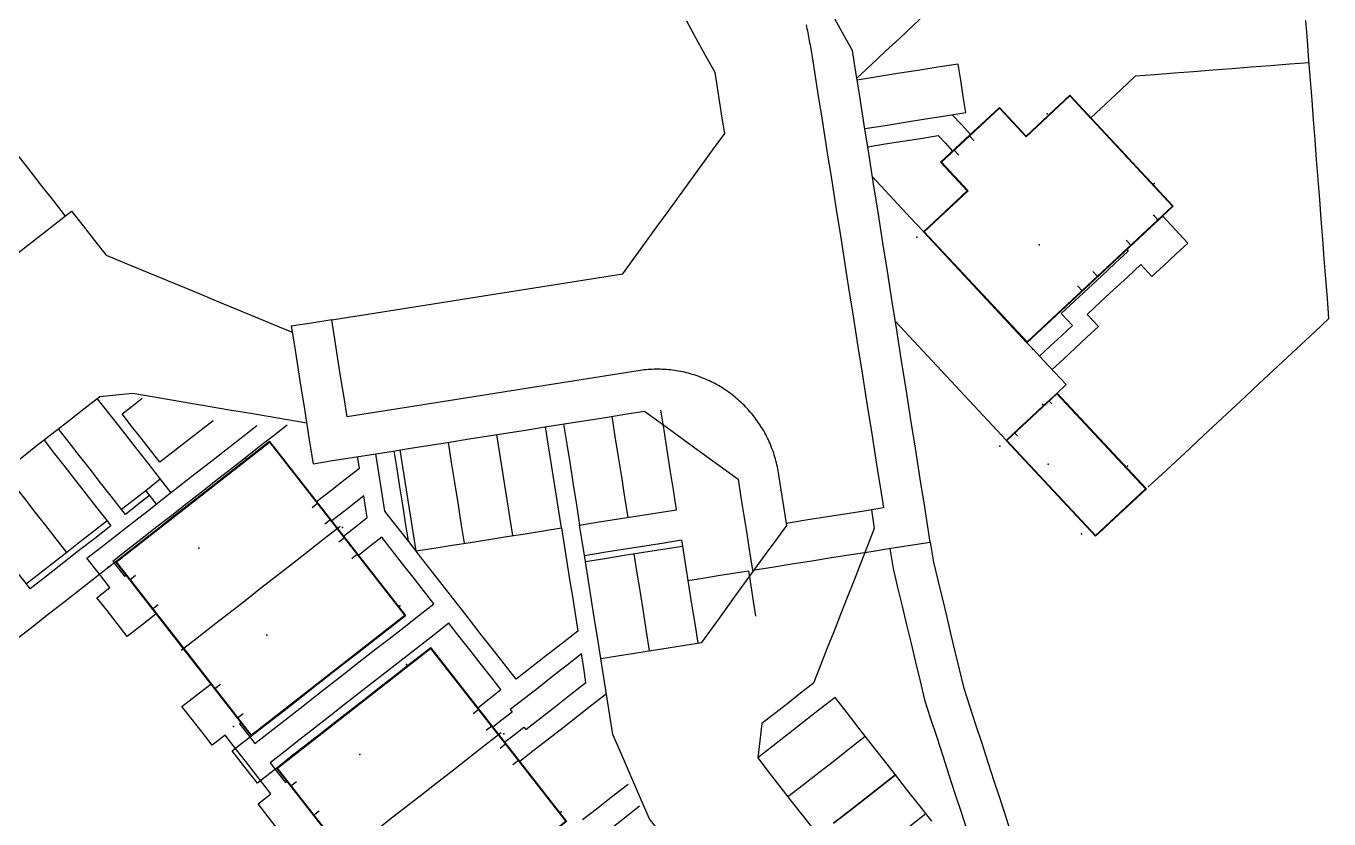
# Model space of a CAD drawing. Header units: metres. Extents: x 337936 to 338469, y 373266 to 374026.
# Drawn here: x 338079.8 to 338143.5, y 373758.3 to 373797 of the extents above; entities that cross this region are included whole.
import ezdxf

# ---------------------------------------------------------------- set-up
doc = ezdxf.new("R2010")
doc.units = ezdxf.units.M
for name, color, linetype in [('3D_LINES', 3, 'Continuous'), ('3D_Points', 1, 'Continuous'), ('PLOTS EXTERNAL LEVEL', 6, 'Continuous'), ('PLOTS FFL', 5, 'Continuous')]:
    doc.layers.add(name, color=color, linetype=linetype)

msp = doc.modelspace()

# ---------------------------------------------------------------- linework, layer by layer
at = {"layer": '3D_LINES'}
for points in [[(338120.395, 373794.469, 34.053), (338121.09, 373795.117, 34.056), (338121.784, 373795.764, 34.052), (338122.479, 373796.412, 34.049), (338123.173, 373797.06, 34.049), (338123.868, 373797.707, 34.049), (338124.562, 373798.355, 34.05), (338125.257, 373799.002, 34.043), (338125.951, 373799.65, 34.035), (338126.645, 373800.298, 34.028), (338127.34, 373800.945, 34.02), (338128.034, 373801.593, 34.013), (338128.729, 373802.241, 34.006), (338129.423, 373802.888, 34.002), (338130.118, 373803.536, 33.997), (338130.812, 373804.183, 33.992), (338131.507, 373804.831, 33.986), (338132.201, 373805.479, 33.981), (338132.896, 373806.126, 33.976), (338133.59, 373806.774, 33.975)], [(338094.729, 373782.652, 34.496), (338093.741, 373782.496, 34.496), (338092.753, 373782.339, 34.496), (338092.905, 373781.38, 34.496), (338093.057, 373780.42, 34.496), (338093.209, 373779.461, 34.496), (338093.361, 373778.501, 34.496), (338093.513, 373777.542, 34.496), (338093.665, 373776.582, 34.496), (338093.817, 373775.623, 34.496), (338094.77, 373775.774, 34.496), (338095.722, 373775.925, 34.496), (338096.675, 373776.076, 34.496), (338097.628, 373776.227, 34.496), (338098.581, 373776.378, 34.496), (338099.534, 373776.528, 34.496), (338100.486, 373776.679, 34.496), (338101.439, 373776.83, 34.496), (338102.392, 373776.981, 34.496), (338103.345, 373777.132, 34.496), (338104.297, 373777.283, 34.496), (338105.25, 373777.434, 34.496), (338106.203, 373777.585, 34.496), (338107.156, 373777.736, 34.496), (338108.109, 373777.887, 34.496), (338109.061, 373778.037, 34.496), (338110.014, 373778.188, 34.496), (338110.777, 373777.634, 34.496), (338111.54, 373777.08, 34.496), (338112.302, 373776.526, 34.496), (338113.065, 373775.972, 34.496), (338113.828, 373775.418, 34.496), (338114.591, 373774.863, 34.496), (338114.731, 373773.974, 34.496), (338114.872, 373773.086, 34.496), (338115.013, 373772.197, 34.496), (338115.154, 373771.308, 34.496), (338115.295, 373770.419, 34.496), (338116.26, 373770.572, 34.496), (338117.226, 373770.725, 34.496), (338118.192, 373770.878, 34.496), (338119.158, 373771.031, 34.496), (338120.123, 373771.184, 34.496), (338121.089, 373771.337, 34.496), (338122.055, 373771.489, 34.496), (338123.021, 373771.642, 34.496), (338123.986, 373771.795, 34.496), (338123.834, 373772.756, 34.496), (338123.682, 373773.717, 34.496), (338123.53, 373774.678, 34.496), (338123.378, 373775.638, 34.496), (338123.225, 373776.599, 34.496), (338123.073, 373777.56, 34.496), (338122.921, 373778.521, 34.496), (338122.769, 373779.481, 34.496), (338122.617, 373780.442, 34.496), (338122.465, 373781.403, 34.496), (338122.312, 373782.363, 34.496), (338122.16, 373783.324, 34.496), (338122.008, 373784.285, 34.496), (338121.856, 373785.246, 34.496), (338121.704, 373786.206, 34.496), (338121.552, 373787.167, 34.496), (338121.399, 373788.128, 34.496), (338121.247, 373789.089, 34.496), (338121.095, 373790.049, 34.496), (338120.943, 373791.01, 34.496), (338120.791, 373791.971, 34.496), (338120.639, 373792.932, 34.496), (338120.486, 373793.892, 34.496), (338120.334, 373794.853, 34.496), (338120.182, 373795.814, 34.496), (338119.703, 373796.679, 34.496), (338119.223, 373797.543, 34.496)], [(338117.916, 373797.067, 34.019), (338117.936, 373796.969, 34.019), (338117.957, 373796.872, 34.02), (338117.977, 373796.774, 34.021), (338117.996, 373796.677, 34.021), (338118.016, 373796.579, 34.022), (338118.035, 373796.481, 34.023), (338118.053, 373796.384, 34.023), (338118.072, 373796.286, 34.024), (338118.09, 373796.188, 34.025), (338118.107, 373796.09, 34.025), (338118.125, 373795.992, 34.026), (338118.142, 373795.894, 34.027), (338118.159, 373795.796, 34.027), (338118.175, 373795.697, 34.028), (338118.191, 373795.599, 34.029), (338118.207, 373795.501, 34.029), (338118.359, 373794.543, 34.036), (338118.51, 373793.584, 34.042), (338118.662, 373792.626, 34.049), (338118.814, 373791.667, 34.055), (338118.966, 373790.709, 34.062), (338119.117, 373789.751, 34.068), (338119.269, 373788.792, 34.074), (338119.421, 373787.834, 34.081), (338119.573, 373786.875, 34.087), (338119.725, 373785.917, 34.094), (338119.876, 373784.959, 34.093), (338120.028, 373784, 34.089), (338120.18, 373783.042, 34.081), (338120.332, 373782.083, 34.074), (338120.484, 373781.125, 34.067), (338120.635, 373780.167, 34.06), (338120.787, 373779.208, 34.052), (338120.939, 373778.25, 34.045), (338121.091, 373777.291, 34.038), (338121.243, 373776.333, 34.031), (338121.394, 373775.375, 34.023), (338121.546, 373774.416, 34.029), (338121.698, 373773.458, 34.046), (338120.75, 373773.308, 34.039), (338119.802, 373773.158, 34.033), (338118.853, 373773.007, 34.026), (338117.905, 373772.857, 34.02), (338116.957, 373772.707, 34.013), (338116.827, 373773.53, 33.998), (338116.696, 373774.353, 34.001), (338116.566, 373775.176, 34.007), (338116.55, 373775.274, 34.008), (338116.532, 373775.372, 34.009), (338116.512, 373775.469, 34.009), (338116.491, 373775.566, 34.01), (338116.468, 373775.662, 34.011), (338116.444, 373775.759, 34.012), (338116.418, 373775.854, 34.012), (338116.39, 373775.95, 34.013), (338116.361, 373776.044, 34.014), (338116.331, 373776.139, 34.014), (338116.298, 373776.233, 34.015), (338116.265, 373776.326, 34.016), (338116.229, 373776.419, 34.016), (338116.193, 373776.511, 34.017), (338116.154, 373776.602, 34.018), (338116.114, 373776.693, 34.018), (338116.073, 373776.783, 34.019), (338116.03, 373776.873, 34.019), (338115.986, 373776.962, 34.02), (338115.94, 373777.05, 34.02), (338115.893, 373777.137, 34.021), (338115.844, 373777.223, 34.022), (338115.794, 373777.309, 34.022), (338115.743, 373777.394, 34.023), (338115.69, 373777.478, 34.023), (338115.636, 373777.561, 34.024), (338115.58, 373777.643, 34.024), (338115.523, 373777.724, 34.025), (338115.465, 373777.804, 34.025), (338115.405, 373777.884, 34.026), (338115.344, 373777.962, 34.026), (338115.282, 373778.039, 34.026), (338115.218, 373778.115, 34.027), (338115.154, 373778.191, 34.027), (338115.088, 373778.265, 34.028), (338115.02, 373778.338, 34.028), (338114.952, 373778.41, 34.028), (338114.883, 373778.48, 34.029), (338114.812, 373778.55, 34.029), (338114.74, 373778.618, 34.03), (338114.667, 373778.685, 34.03), (338114.593, 373778.751, 34.03), (338114.518, 373778.816, 34.03), (338114.441, 373778.88, 34.031), (338114.364, 373778.942, 34.031), (338114.286, 373779.003, 34.031), (338114.207, 373779.062, 34.032), (338114.126, 373779.121, 34.032), (338114.045, 373779.178, 34.032), (338113.963, 373779.233, 34.032), (338113.88, 373779.288, 34.032), (338113.796, 373779.34, 34.033), (338113.711, 373779.392, 34.033), (338113.626, 373779.442, 34.033), (338113.539, 373779.491, 34.033), (338113.452, 373779.538, 34.033), (338113.364, 373779.584, 34.033), (338113.275, 373779.628, 34.033), (338113.186, 373779.671, 34.033), (338113.095, 373779.712, 34.032), (338113.005, 373779.752, 34.032), (338112.913, 373779.79, 34.031), (338112.821, 373779.827, 34.031), (338112.728, 373779.862, 34.031), (338112.635, 373779.896, 34.03), (338112.541, 373779.928, 34.03), (338112.447, 373779.959, 34.03), (338112.352, 373779.988, 34.029), (338112.257, 373780.016, 34.029), (338112.161, 373780.042, 34.028), (338112.065, 373780.066, 34.028), (338111.968, 373780.089, 34.027), (338111.871, 373780.11, 34.027), (338111.774, 373780.129, 34.026), (338111.676, 373780.147, 34.026), (338111.578, 373780.164, 34.025), (338111.48, 373780.178, 34.025), (338111.382, 373780.192, 34.024), (338111.283, 373780.203, 34.024), (338111.185, 373780.213, 34.023), (338111.086, 373780.221, 34.023), (338110.987, 373780.228, 34.022), (338110.888, 373780.232, 34.022), (338110.789, 373780.236, 34.021), (338110.689, 373780.237, 34.021), (338110.59, 373780.237, 34.02), (338110.491, 373780.236, 34.02), (338110.392, 373780.232, 34.019), (338110.293, 373780.228, 34.019), (338110.194, 373780.221, 34.018), (338110.095, 373780.213, 34.018), (338109.996, 373780.203, 34.017), (338109.898, 373780.192, 34.017), (338109.799, 373780.178, 34.016), (338109.701, 373780.164, 34.015), (338108.774, 373780.017, 34.01), (338107.847, 373779.87, 34.005), (338106.921, 373779.723, 34), (338105.994, 373779.577, 33.995), (338105.067, 373779.43, 33.99), (338104.14, 373779.283, 33.984), (338103.213, 373779.136, 33.979), (338102.286, 373778.989, 33.974), (338101.359, 373778.842, 33.969), (338100.432, 373778.696, 33.964), (338099.505, 373778.549, 33.958), (338098.578, 373778.402, 33.953), (338097.651, 373778.255, 33.948), (338096.927, 373778.141, 33.942), (338096.203, 373778.026, 33.937), (338095.479, 373777.911, 33.931), (338095.329, 373778.859, 33.925), (338095.179, 373779.808, 33.918), (338095.029, 373780.756, 33.912), (338094.879, 373781.704, 33.906), (338094.729, 373782.652, 33.9), (338095.453, 373782.767, 33.905), (338096.177, 373782.881, 33.91), (338096.901, 373782.996, 33.916), (338097.827, 373783.143, 33.923), (338098.754, 373783.29, 33.93), (338099.681, 373783.437, 33.937), (338100.608, 373783.583, 33.944), (338101.535, 373783.73, 33.951), (338102.462, 373783.877, 33.958), (338103.389, 373784.024, 33.965), (338104.316, 373784.171, 33.972), (338105.243, 373784.317, 33.98), (338106.17, 373784.464, 33.987), (338107.097, 373784.611, 33.994), (338108.023, 373784.758, 34.001), (338108.95, 373784.905, 34.008), (338109.505, 373785.667, 34.008), (338110.059, 373786.43, 34.009), (338110.613, 373787.193, 34.01), (338111.167, 373787.956, 34.01), (338111.721, 373788.718, 34.011), (338112.275, 373789.481, 34.011), (338112.83, 373790.244, 34.012), (338113.384, 373791.007, 34.013), (338113.938, 373791.769, 34.013), (338113.82, 373792.515, 34.008), (338113.702, 373793.26, 34.003), (338113.584, 373794.005, 33.998), (338113.466, 373794.75, 33.993), (338113.005, 373795.581, 33.985), (338112.545, 373796.412, 33.977), (338112.084, 373797.243, 33.968)], [(338134.625, 373774.468, 34.026), (338135.305, 373775.103, 34.008), (338135.986, 373775.737, 33.99), (338136.667, 373776.372, 33.972), (338137.347, 373777.007, 33.954), (338138.028, 373777.641, 33.935), (338138.708, 373778.276, 33.917), (338139.389, 373778.911, 33.899), (338140.07, 373779.545, 33.881), (338140.75, 373780.18, 33.863), (338141.431, 373780.815, 33.844), (338142.111, 373781.449, 33.826), (338142.792, 373782.084, 33.808), (338143.473, 373782.719, 33.79), (338143.398, 373783.689, 33.79), (338143.322, 373784.66, 33.791), (338143.247, 373785.63, 33.791), (338143.172, 373786.601, 33.792), (338143.097, 373787.571, 33.792), (338143.022, 373788.542, 33.792), (338142.947, 373789.512, 33.793), (338142.872, 373790.483, 33.793), (338142.796, 373791.453, 33.794), (338142.721, 373792.423, 33.794), (338142.646, 373793.394, 33.795), (338142.571, 373794.364, 33.795), (338142.496, 373795.335, 33.795), (338142.421, 373796.305, 33.764), (338142.346, 373797.276, 33.728)], [(338120.786, 373792.004, 34.07), (338121.773, 373792.16, 34.078), (338122.761, 373792.317, 34.078), (338123.749, 373792.473, 34.084), (338124.736, 373792.63, 34.08), (338125.724, 373792.786, 34.073), (338125.599, 373793.576, 34.07), (338125.474, 373794.367, 34.066), (338125.349, 373795.157, 34.063), (338124.361, 373795, 34.069), (338123.373, 373794.844, 34.065), (338122.385, 373794.687, 34.06), (338121.398, 373794.531, 34.062), (338120.41, 373794.374, 34.054)], [(338131.83, 373792.532, 34.017), (338132.561, 373793.214, 33.986), (338133.293, 373793.896, 33.954), (338134.024, 373794.578, 33.923), (338134.966, 373794.651, 33.904), (338135.909, 373794.724, 33.885), (338136.851, 373794.797, 33.867), (338137.793, 373794.87, 33.848), (338138.735, 373794.943, 33.829), (338139.677, 373795.016, 33.797), (338140.619, 373795.089, 33.741), (338141.562, 373795.162, 33.762), (338142.504, 373795.235, 33.795)], [(338127.364, 373793.033, 34.042), (338128.016, 373792.334, 34.042), (338128.668, 373791.635, 34.042), (338129.213, 373792.143, 34.042), (338129.759, 373792.652, 34.042), (338130.283, 373793.141, 34.042), (338130.807, 373793.63, 34.042), (338131.486, 373792.902, 34.042), (338132.165, 373792.174, 34.042), (338132.843, 373791.446, 34.042), (338133.522, 373790.718, 34.042), (338134.201, 373789.99, 34.042), (338134.88, 373789.262, 34.043), (338135.372, 373788.734, 34.042), (338135.864, 373788.207, 34.042), (338135.149, 373787.54, 34.042), (338134.434, 373786.873, 34.042), (338133.719, 373786.206, 34.042), (338133.004, 373785.539, 34.042), (338132.289, 373784.872, 34.042), (338131.574, 373784.206, 34.042), (338130.859, 373783.539, 34.042), (338130.143, 373782.872, 34.041), (338129.428, 373782.205, 34.041), (338128.713, 373781.538, 34.041), (338128.081, 373782.216, 34.053), (338127.449, 373782.894, 34.065), (338126.817, 373783.572, 34.077), (338126.185, 373784.25, 34.089), (338125.553, 373784.928, 34.101), (338124.921, 373785.606, 34.114), (338124.288, 373786.283, 34.126), (338123.656, 373786.961, 34.138), (338124.369, 373787.626, 34.138), (338125.082, 373788.291, 34.138), (338125.796, 373788.956, 34.138), (338125.143, 373789.655, 34.138), (338124.491, 373790.355, 34.138), (338125.209, 373791.024, 34.138), (338125.927, 373791.694, 34.138), (338126.645, 373792.364, 34.138), (338127.364, 373793.033, 34.138)], [(338120.926, 373791.115, 34.076), (338121.787, 373791.251, 34.082), (338122.648, 373791.388, 34.084), (338123.509, 373791.524, 34.089), (338124.369, 373791.66, 34.087), (338124.723, 373791.281, 34.087), (338125.077, 373790.901, 34.087), (338125.516, 373791.31, 34.082), (338125.955, 373791.72, 34.078), (338125.507, 373792.2, 34.078), (338125.059, 373792.681, 34.078)], [(338126.13, 373791.401, 34.078), (338125.89, 373791.659, 34.078)], [(338079.333, 373790.751, 33.9), (338079.924, 373789.994, 33.9), (338080.515, 373789.237, 33.9), (338081.107, 373788.48, 33.9), (338081.698, 373787.723, 33.9)], [(338125.383, 373790.704, 34.086), (338125.142, 373790.962, 34.086)], [(338121.16, 373789.638, 34.138), (338121.78, 373788.973, 34.138), (338122.4, 373788.309, 34.138), (338123.019, 373787.644, 34.138), (338123.639, 373786.98, 34.138), (338123.656, 373786.961, 34.138)], [(338079.334, 373785.876, 33.9), (338080.004, 373786.399, 33.9), (338080.674, 373786.923, 33.9), (338081.344, 373787.446, 33.9), (338082.013, 373787.969, 33.9), (338082.574, 373787.252, 33.9), (338083.134, 373786.534, 33.9), (338083.695, 373785.817, 33.9), (338084.605, 373785.44, 33.9), (338085.516, 373785.063, 33.9), (338086.426, 373784.686, 33.9), (338087.336, 373784.31, 33.9), (338088.247, 373783.933, 33.9), (338089.157, 373783.556, 33.9), (338090.067, 373783.179, 33.9), (338090.978, 373782.802, 33.9), (338091.888, 373782.426, 33.9), (338092.798, 373782.049, 33.9)], [(338129.941, 373780.222, 34.041), (338130.507, 373780.75, 34.041), (338131.073, 373781.277, 34.041), (338131.639, 373781.805, 34.041), (338132.204, 373782.333, 34.041), (338131.659, 373782.918, 34.041), (338132.312, 373783.527, 34.041), (338132.966, 373784.137, 34.041), (338133.62, 373784.746, 34.041), (338134.273, 373785.355, 34.041), (338134.818, 373784.771, 34.041), (338135.404, 373785.316, 34.041), (338135.989, 373785.862, 34.041), (338136.574, 373786.407, 34.041), (338135.96, 373787.066, 34.041), (338135.346, 373787.724, 34.041), (338134.761, 373787.178, 34.041), (338134.176, 373786.633, 34.041), (338133.591, 373786.087, 34.041), (338133.659, 373786.014, 34.041), (338133.005, 373785.403, 34.041), (338132.35, 373784.793, 34.041), (338131.696, 373784.183, 34.041), (338131.041, 373783.572, 34.041), (338130.387, 373782.962, 34.041), (338130.932, 373782.377, 34.041), (338130.397, 373781.878, 34.041), (338129.862, 373781.379, 34.041), (338129.327, 373780.88, 34.041)], [(338135.131, 373787.522, 34.028), (338134.89, 373787.78, 34.044)], [(338133.807, 373786.288, 34.05), (338133.566, 373786.546, 34.05)], [(338132.169, 373784.761, 34.05), (338131.929, 373785.019, 34.05)], [(338131.421, 373784.063, 34.05), (338131.181, 373784.321, 34.054)], [(338122.279, 373782.573, 34.041), (338122.955, 373781.848, 34.041), (338123.631, 373781.123, 34.041), (338124.307, 373780.398, 34.041), (338124.983, 373779.673, 34.041), (338125.659, 373778.948, 34.041), (338126.335, 373778.224, 34.041), (338127.011, 373777.499, 34.041), (338127.687, 373776.774, 34.041), (338127.698, 373776.762, 34.041)], [(338128.713, 373781.538, 34.041), (338128.995, 373781.237, 34.044), (338129.537, 373780.655, 34.044), (338130.08, 373780.072, 34.044), (338130.623, 373779.49, 34.044), (338130.18, 373779.078, 34.044)], [(338093.503, 373777.602, 33.916), (338092.558, 373777.763, 33.907), (338091.613, 373777.924, 33.9), (338090.668, 373778.085, 33.9), (338089.723, 373778.246, 33.9), (338088.778, 373778.407, 33.9), (338087.833, 373778.568, 33.9), (338086.888, 373778.729, 33.9), (338085.943, 373778.89, 33.9), (338084.998, 373779.051, 33.9), (338084.196, 373778.973, 33.9), (338083.394, 373778.896, 33.9), (338082.614, 373778.286, 33.9), (338081.833, 373777.676, 33.9), (338081.053, 373777.067, 33.9), (338080.272, 373776.457, 33.9), (338079.492, 373775.847, 33.9)], [(338132.064, 373772.08, 34.036), (338132.685, 373772.659, 34.036), (338133.305, 373773.238, 34.036), (338133.926, 373773.817, 34.036), (338134.547, 373774.395, 34.036), (338134.058, 373774.92, 34.036), (338133.569, 373775.444, 34.036), (338132.892, 373776.17, 34.037), (338132.214, 373776.897, 34.038), (338131.536, 373777.624, 34.039), (338130.858, 373778.351, 34.04), (338130.18, 373779.078, 34.041), (338129.52, 373778.462, 34.042), (338128.913, 373777.896, 34.041), (338128.305, 373777.329, 34.041), (338127.698, 373776.762, 34.041)], [(338083.27, 373778.799, 33.9), (338083.885, 373778.011, 33.9), (338084.501, 373777.223, 33.9), (338085.117, 373776.435, 33.9), (338085.732, 373775.647, 33.9), (338086.348, 373774.859, 33.9), (338085.718, 373774.366, 33.9), (338085.087, 373773.873, 33.9), (338084.457, 373773.381, 33.9), (338083.944, 373774.038, 33.9), (338083.431, 373774.694, 33.9), (338082.918, 373775.351, 33.9), (338082.405, 373776.008, 33.9), (338081.892, 373776.664, 33.9), (338081.378, 373777.321, 33.9)], [(338088.925, 373777.718, 33.9), (338088.276, 373777.211, 33.9), (338087.628, 373776.705, 33.9), (338086.98, 373776.198, 33.9), (338086.331, 373775.692, 33.9), (338085.87, 373776.283, 33.9), (338085.408, 373776.874, 33.9), (338084.946, 373777.465, 33.9), (338084.484, 373778.056, 33.9), (338084.975, 373778.439, 33.9), (338085.466, 373778.823, 33.9)], [(338129.923, 373778.544, 34.042), (338129.776, 373778.701, 34.042)], [(338106.063, 373777.563, 33.983), (338106.22, 373776.575, 33.98), (338106.376, 373775.587, 33.976), (338106.533, 373774.6, 33.973), (338106.689, 373773.612, 33.965), (338106.846, 373772.624, 33.958), (338107.794, 373772.774, 33.962), (338108.742, 373772.925, 33.966), (338109.69, 373773.075, 33.97), (338110.638, 373773.225, 33.974), (338111.586, 373773.375, 33.978), (338111.433, 373774.347, 33.985), (338111.279, 373775.319, 33.993), (338111.125, 373776.29, 34), (338110.971, 373777.262, 34.007), (338110.817, 373778.234, 34.013)], [(338109.216, 373773, 33.968), (338109.06, 373773.987, 33.975), (338108.903, 373774.975, 33.983), (338108.747, 373775.963, 33.99), (338108.59, 373776.95, 33.995), (338108.434, 373777.938, 33.998)], [(338092.552, 373777.507, 33.911), (338091.87, 373776.973, 33.911), (338091.188, 373776.44, 33.911), (338090.505, 373775.907, 33.911), (338089.785, 373775.345, 33.911), (338089.066, 373774.782, 33.911), (338088.346, 373774.22, 33.911), (338087.626, 373773.657, 33.911), (338086.906, 373773.095, 33.911), (338086.186, 373772.533, 33.911), (338085.466, 373771.97, 33.911), (338084.746, 373771.408, 33.911), (338084.027, 373770.845, 33.911), (338084.593, 373770.12, 33.911), (338084.672, 373770.182, 33.911), (338085.164, 373769.552, 33.911), (338085.657, 373768.921, 33.911), (338086.149, 373768.291, 33.911), (338085.44, 373767.737, 33.911), (338084.731, 373767.183, 33.911), (338084.238, 373767.813, 33.911), (338083.746, 373768.443, 33.911), (338083.253, 373769.074, 33.911), (338083.884, 373769.566, 33.911), (338083.324, 373770.283, 33.911), (338082.763, 373771.001, 33.911), (338083.518, 373771.59, 33.911), (338084.272, 373772.179, 33.911), (338085.026, 373772.768, 33.911), (338085.78, 373773.358, 33.911), (338086.535, 373773.947, 33.911), (338087.289, 373774.536, 33.911), (338088.043, 373775.126, 33.911), (338088.797, 373775.715, 33.911), (338089.552, 373776.304, 33.911), (338090.306, 373776.893, 33.911), (338091.06, 373777.483, 33.911)], [(338098.063, 373776.296, 33.937), (338098.193, 373775.472, 33.933), (338098.324, 373774.649, 33.928), (338098.454, 373773.826, 33.924), (338098.585, 373773.003, 33.921), (338098.715, 373772.18, 33.918), (338098.845, 373771.357, 33.916), (338099.734, 373771.498, 33.921), (338100.623, 373771.639, 33.927), (338101.512, 373771.779, 33.933), (338102.401, 373771.92, 33.938), (338103.29, 373772.061, 33.943), (338104.179, 373772.202, 33.946), (338105.068, 373772.343, 33.95), (338105.957, 373772.483, 33.954), (338105.826, 373773.306, 33.96), (338105.696, 373774.13, 33.966), (338105.566, 373774.953, 33.969), (338105.435, 373775.776, 33.972), (338105.305, 373776.599, 33.975), (338105.174, 373777.422, 33.977)], [(338128.248, 373776.982, 34.05), (338128.102, 373777.139, 34.05)], [(338080.669, 373776.767, 33.9), (338081.182, 373776.11, 33.9), (338081.695, 373775.454, 33.9), (338082.208, 373774.797, 33.9), (338082.721, 373774.14, 33.9), (338083.235, 373773.484, 33.9), (338083.748, 373772.827, 33.9), (338083.091, 373772.314, 33.9), (338082.434, 373771.801, 33.9), (338081.778, 373771.288, 33.904), (338081.121, 373770.775, 33.911), (338080.464, 373770.262, 33.918), (338079.808, 373769.749, 33.924), (338079.294, 373770.405, 33.922), (338078.781, 373771.062, 33.92), (338078.268, 373771.719, 33.917), (338077.755, 373772.375, 33.915), (338077.242, 373773.032, 33.913), (338076.729, 373773.689, 33.911)], [(338087.488, 373766.577, 33.913), (338087.749, 373766.244, 33.913), (338088.361, 373765.46, 33.913), (338088.973, 373764.677, 33.913), (338089.585, 373763.893, 33.912), (338090.198, 373763.109, 33.912), (338090.81, 373762.326, 33.912), (338091.563, 373762.914, 33.912), (338092.315, 373763.502, 33.912), (338093.068, 373764.09, 33.912), (338093.821, 373764.678, 33.912), (338094.574, 373765.266, 33.911), (338095.326, 373765.854, 33.911), (338096.079, 373766.442, 33.911), (338096.832, 373767.03, 33.911), (338097.584, 373767.618, 33.911), (338098.337, 373768.206, 33.911), (338098.001, 373768.636, 33.911), (338097.404, 373769.401, 33.911), (338096.807, 373770.165, 33.911), (338096.21, 373770.929, 33.912), (338095.613, 373771.693, 33.912), (338095.016, 373772.458, 33.912), (338094.462, 373773.166, 33.911), (338093.908, 373773.875, 33.911), (338093.355, 373774.583, 33.911), (338092.801, 373775.292, 33.91), (338092.248, 373776, 33.91), (338091.694, 373776.709, 33.91), (338090.941, 373776.121, 33.909), (338090.189, 373775.533, 33.911), (338089.436, 373774.945, 33.911), (338088.683, 373774.357, 33.911), (338087.931, 373773.769, 33.911), (338087.178, 373773.181, 33.911), (338086.425, 373772.592, 33.911), (338085.672, 373772.004, 33.911), (338084.92, 373771.416, 33.911), (338084.167, 373770.828, 33.911), (338084.721, 373770.12, 33.912), (338085.274, 373769.411, 33.912), (338085.828, 373768.703, 33.912), (338086.381, 373767.994, 33.913), (338086.935, 373767.285, 33.913), (338087.488, 373766.577, 33.913)], [(338101.216, 373771.733, 33.931), (338101.059, 373772.72, 33.934), (338100.903, 373773.708, 33.937), (338100.746, 373774.696, 33.941), (338100.59, 373775.683, 33.945), (338100.434, 373776.671, 33.951)], [(338103.586, 373772.108, 33.944), (338103.456, 373772.931, 33.949), (338103.325, 373773.754, 33.951), (338103.195, 373774.577, 33.954), (338103.065, 373775.4, 33.957), (338102.934, 373776.223, 33.959), (338102.804, 373777.046, 33.964)], [(338092.113, 373757.734, 34.003), (338091.62, 373758.365, 33.997), (338091.128, 373758.995, 33.992), (338091.758, 373759.488, 33.986), (338091.198, 373760.205, 33.98), (338090.638, 373760.922, 33.974), (338090.077, 373761.639, 33.968), (338089.517, 373762.356, 33.961), (338088.887, 373761.864, 33.956), (338088.394, 373762.494, 33.95), (338087.902, 373763.124, 33.945), (338087.409, 373763.755, 33.939), (338088.118, 373764.309, 33.933), (338088.828, 373764.863, 33.927), (338089.32, 373764.233, 33.921), (338089.813, 373763.602, 33.916), (338090.305, 373762.972, 33.91), (338090.226, 373762.91, 33.91), (338090.602, 373762.429, 33.91), (338090.977, 373761.949, 33.91), (338091.706, 373762.518, 33.91), (338092.434, 373763.087, 33.91), (338093.163, 373763.656, 33.91), (338093.891, 373764.225, 33.91), (338094.619, 373764.794, 33.911), (338095.348, 373765.363, 33.911), (338096.076, 373765.932, 33.911), (338096.805, 373766.502, 33.911), (338097.533, 373767.071, 33.911), (338098.261, 373767.64, 33.911), (338098.99, 373768.209, 33.911), (338099.718, 373768.778, 33.911), (338099.21, 373769.428, 33.911), (338098.702, 373770.078, 33.911), (338098.194, 373770.729, 33.911), (338097.686, 373771.379, 33.911), (338097.178, 373772.029, 33.911), (338096.61, 373771.586, 33.912), (338096.043, 373771.143, 33.912), (338095.674, 373771.615, 33.912), (338095.304, 373772.088, 33.912), (338095.882, 373772.54, 33.912), (338096.46, 373772.992, 33.912), (338096.376, 373773.521, 33.912), (338096.293, 373774.05, 33.912), (338095.51, 373773.439, 33.912), (338094.727, 373772.827, 33.912), (338094.358, 373773.3, 33.912), (338093.988, 373773.773, 33.912), (338094.685, 373774.317, 33.912), (338095.381, 373774.861, 33.912), (338096.078, 373775.405, 33.912), (338095.989, 373775.967, 33.912)], [(338105.957, 373772.483, 33.954), (338106.09, 373771.644, 33.948), (338106.223, 373770.804, 33.943), (338106.356, 373769.964, 33.958), (338106.489, 373769.125, 33.972), (338106.622, 373768.285, 33.987), (338106.755, 373767.445, 34.002), (338106.001, 373766.856, 34.005), (338105.248, 373766.268, 34.007), (338104.494, 373765.679, 34.01), (338103.741, 373765.091, 34.012), (338103.158, 373765.838, 33.995), (338102.574, 373766.585, 33.977), (338101.99, 373767.332, 33.959), (338101.407, 373768.079, 33.941), (338100.823, 373768.826, 33.924), (338100.239, 373769.573, 33.914), (338099.656, 373770.32, 33.916), (338099.072, 373771.067, 33.916), (338098.489, 373771.814, 33.916), (338097.905, 373772.561, 33.915), (338097.321, 373773.308, 33.915), (338097.174, 373774.241, 33.92), (338097.026, 373775.174, 33.925), (338096.878, 373776.108, 33.931)], [(338097.767, 373776.249, 33.936), (338097.906, 373775.368, 33.931), (338098.046, 373774.487, 33.926), (338098.185, 373773.606, 33.921), (338098.325, 373772.725, 33.918), (338098.464, 373771.845, 33.916)], [(338081.778, 373771.288, 33.904), (338081.264, 373771.944, 33.902), (338080.751, 373772.601, 33.9), (338080.238, 373773.258, 33.9), (338079.725, 373773.914, 33.9), (338079.212, 373774.571, 33.9), (338078.699, 373775.228, 33.9)], [(338086.348, 373774.859, 33.9), (338086.861, 373774.202, 33.9)], [(338085.823, 373774.068, 33.9), (338085.232, 373773.606, 33.9), (338084.641, 373773.145, 33.9), (338084.457, 373773.381, 33.9)], [(338085.639, 373774.304, 33.9), (338086.152, 373773.648, 33.9)], [(338093.765, 373773.486, 33.902), (338094.043, 373773.703, 33.902)], [(338121.105, 373773.364, 34.042), (338121.25, 373772.449, 34.05), (338120.92, 373771.61, 34.05), (338120.589, 373770.77, 34.048), (338120.258, 373769.931, 34.027), (338119.927, 373769.091, 34.005), (338119.597, 373768.252, 33.99), (338119.266, 373767.412, 33.986), (338118.935, 373766.573, 33.982), (338118.605, 373765.733, 33.977), (338118.274, 373764.894, 33.973), (338117.644, 373764.402, 33.969), (338117.015, 373763.91, 33.965), (338116.385, 373763.418, 33.96), (338115.755, 373762.926, 33.956), (338115.652, 373762.084, 33.953), (338115.549, 373761.242, 33.949)], [(338083.748, 373772.827, 33.9), (338083.932, 373772.59, 33.9), (338083.144, 373771.975, 33.9), (338082.356, 373771.359, 33.901), (338081.568, 373770.743, 33.909), (338080.78, 373770.128, 33.917), (338079.992, 373769.512, 33.925), (338079.808, 373769.749, 33.924)], [(338094.395, 373772.68, 33.911), (338094.672, 373772.897, 33.901)], [(338110.831, 373757.534, 33.918), (338110.263, 373758.261, 33.918), (338109.903, 373759.088, 33.943), (338109.544, 373759.915, 33.986), (338109.185, 373760.741, 34.028), (338108.825, 373761.568, 34.05), (338108.466, 373762.395, 34.05), (338108.319, 373763.322, 34.05), (338108.172, 373764.25, 34.05), (338108.025, 373765.178, 34.05), (338107.878, 373766.105, 34.035), (338108.701, 373766.236, 34.041), (338109.524, 373766.366, 34.046), (338110.347, 373766.497, 34.05), (338111.17, 373766.627, 34.05), (338111.993, 373766.757, 34.05), (338112.816, 373766.888, 34.05), (338113.336, 373767.603, 34.05), (338113.856, 373768.318, 34.05), (338114.375, 373769.033, 34.049), (338114.895, 373769.748, 34.042), (338115.414, 373770.463, 34.035), (338115.934, 373771.178, 34.028), (338116.453, 373771.893, 34.022), (338116.973, 373772.608, 34.015), (338116.957, 373772.707, 34.013)], [(338095.134, 373772.55, 33.912), (338094.357, 373771.943, 33.912), (338093.581, 373771.337, 33.912), (338092.805, 373770.73, 33.912), (338092.028, 373770.124, 33.912), (338091.252, 373769.517, 33.912), (338090.476, 373768.911, 33.912), (338089.699, 373768.304, 33.913), (338088.923, 373767.698, 33.913), (338088.147, 373767.091, 33.913), (338087.37, 373766.485, 33.913)], [(338107.127, 373770.846, 33.95), (338106.986, 373771.735, 33.951), (338106.846, 373772.624, 33.958)], [(338095.081, 373771.801, 33.912), (338095.359, 373772.018, 33.912)], [(338107.08, 373771.143, 33.947), (338108.028, 373771.293, 33.952), (338108.977, 373771.443, 33.958), (338109.925, 373771.593, 33.965), (338110.873, 373771.743, 33.971), (338111.821, 373771.894, 33.978), (338111.868, 373771.597, 33.983)], [(338107.878, 373766.105, 34.035), (338107.728, 373767.054, 34.018), (338107.578, 373768.002, 34.001), (338107.427, 373768.95, 33.984), (338107.277, 373769.898, 33.967), (338107.127, 373770.846, 33.95), (338108.075, 373770.997, 33.957), (338109.024, 373771.147, 33.963), (338109.972, 373771.297, 33.97), (338110.92, 373771.447, 33.977), (338111.868, 373771.597, 33.983), (338112.018, 373770.649, 34), (338112.168, 373769.701, 34.017), (338112.319, 373768.753, 34.034), (338112.469, 373767.805, 34.05), (338112.619, 373766.856, 34.05)], [(338122.011, 373771.483, 34.03), (338122.167, 373770.495, 34.008), (338122.387, 373769.579, 34.006), (338122.607, 373768.664, 34.003), (338122.827, 373767.748, 34.001), (338123.046, 373766.833, 33.998), (338123.266, 373765.917, 33.996), (338123.486, 373765.002, 33.994), (338123.706, 373764.086, 33.992), (338124.003, 373763.17, 33.991), (338124.301, 373762.255, 33.99), (338124.599, 373761.339, 33.989), (338124.896, 373760.423, 33.981), (338125.194, 373759.507, 33.966), (338125.491, 373758.591, 33.952), (338125.789, 373757.675, 33.937)], [(338123.986, 373771.795, 34.02), (338124.143, 373770.808, 34.017), (338124.352, 373769.936, 34.015), (338124.561, 373769.064, 34.012), (338124.771, 373768.192, 34.01), (338124.98, 373767.32, 34.008), (338125.189, 373766.448, 34.006), (338125.399, 373765.576, 34.004), (338125.608, 373764.704, 34.003), (338125.906, 373763.788, 34.002), (338126.203, 373762.873, 33.996), (338126.501, 373761.957, 33.981), (338126.798, 373761.041, 33.966), (338127.096, 373760.125, 33.951), (338127.394, 373759.209, 33.937), (338127.691, 373758.293, 33.922), (338127.989, 373757.377, 33.907)], [(338084.213, 373770.864, 33.911), (338083.834, 373770.568, 33.911), (338083.076, 373769.976, 33.911), (338082.318, 373769.384, 33.911), (338081.561, 373768.792, 33.911), (338080.803, 373768.2, 33.911), (338080.045, 373767.608, 33.911), (338079.288, 373767.016, 33.911)], [(338095.711, 373770.996, 33.913), (338095.988, 373771.213, 33.904)], [(338109.498, 373771.222, 33.967), (338109.648, 373770.274, 33.984), (338109.798, 373769.325, 34.001), (338109.948, 373768.377, 34.017), (338110.098, 373767.429, 34.034), (338110.248, 373766.481, 34.05)], [(338084.853, 373769.95, 33.913), (338085.131, 373770.167, 33.927)], [(338112.134, 373769.918, 34.013), (338112.875, 373770.035, 34.018), (338113.616, 373770.153, 34.023), (338114.356, 373770.27, 34.028), (338115.097, 373770.387, 34.033), (338115.214, 373769.649, 34.046), (338115.331, 373768.911, 34.05), (338115.448, 373768.173, 34.05)], [(338085.968, 373768.523, 33.908), (338086.246, 373768.74, 33.921)], [(338108.152, 373764.373, 34.043), (338107.447, 373763.821, 34.043), (338106.741, 373763.27, 34.043), (338106.035, 373762.718, 34.043), (338105.329, 373762.167, 34.043), (338104.623, 373761.615, 34.043), (338103.917, 373761.064, 34.043), (338103.548, 373761.537, 34.043), (338103.178, 373762.01, 34.043), (338103.651, 373762.379, 34.043), (338104.124, 373762.748, 34.043), (338104.216, 373762.63, 34.044), (338104.951, 373763.204, 34.044), (338105.685, 373763.778, 34.045), (338106.419, 373764.351, 34.045), (338107.154, 373764.925, 34.045), (338107.043, 373765.624, 34.046), (338106.932, 373766.323, 34.046), (338106.237, 373765.779, 34.047), (338105.541, 373765.236, 34.047), (338104.846, 373764.692, 34.048), (338104.15, 373764.149, 34.048), (338103.455, 373763.605, 34.048), (338103.547, 373763.487, 34.049), (338103.074, 373763.118, 34.049), (338102.601, 373762.748, 34.049), (338102.232, 373763.221, 34.05), (338101.862, 373763.694, 34.05), (338102.43, 373764.137, 34.05), (338102.997, 373764.581, 34.051), (338102.489, 373765.231, 34.051), (338101.981, 373765.881, 34.051), (338101.473, 373766.532, 34.052), (338100.965, 373767.182, 34.052), (338100.457, 373767.832, 34.053), (338099.729, 373767.263, 34.053), (338099, 373766.694, 34.054), (338098.272, 373766.125, 34.054), (338097.543, 373765.556, 34.053), (338096.815, 373764.987, 34.052), (338096.087, 373764.418, 34.051), (338095.358, 373763.849, 34.049), (338094.63, 373763.28, 34.048), (338093.901, 373762.71, 34.047), (338093.173, 373762.141, 34.046), (338092.445, 373761.572, 34.045), (338091.716, 373761.003, 34.043), (338092.092, 373760.522, 34.043), (338092.467, 373760.042, 34.038), (338092.546, 373760.103, 34.038), (338093.039, 373759.473, 34.032), (338093.531, 373758.843, 34.027), (338094.024, 373758.212, 34.021)], [(338106.211, 373758.128, 34.043), (338105.875, 373758.558, 34.043), (338105.278, 373759.322, 34.043), (338104.681, 373760.086, 34.043), (338104.084, 373760.85, 34.043), (338103.487, 373761.615, 34.043), (338102.89, 373762.379, 34.043), (338102.336, 373763.088, 34.043), (338101.783, 373763.796, 34.043), (338101.229, 373764.505, 34.043), (338100.676, 373765.213, 34.043), (338100.122, 373765.922, 34.042), (338099.568, 373766.63, 34.042), (338099.004, 373766.189, 34.042), (338098.439, 373765.748, 34.042), (338097.728, 373765.193, 34.042), (338097.017, 373764.637, 34.042), (338096.306, 373764.082, 34.042), (338095.596, 373763.526, 34.042), (338094.885, 373762.971, 34.042), (338094.174, 373762.416, 34.042), (338093.463, 373761.86, 34.042), (338092.752, 373761.305, 34.042), (338092.041, 373760.75, 34.043), (338092.595, 373760.041, 34.043), (338093.148, 373759.332, 34.043), (338093.702, 373758.624, 34.044), (338094.256, 373757.915, 34.044)], [(338089.009, 373764.63, 33.909), (338089.287, 373764.848, 33.923)], [(338119.26, 373758.05, 33.955), (338120.017, 373758.641, 33.96), (338120.773, 373759.232, 33.965), (338121.53, 373759.823, 33.97), (338122.286, 373760.414, 33.975), (338121.695, 373761.171, 33.975), (338121.104, 373761.927, 33.974), (338120.513, 373762.684, 33.974), (338119.922, 373763.44, 33.974), (338119.331, 373764.197, 33.975), (338118.575, 373763.606, 33.97), (338117.818, 373763.015, 33.964), (338117.062, 373762.424, 33.959), (338116.305, 373761.833, 33.954), (338115.549, 373761.242, 33.949), (338116.118, 373760.513, 33.949), (338116.688, 373759.784, 33.949), (338117.257, 373759.055, 33.949), (338117.827, 373758.326, 33.949), (338118.396, 373757.597, 33.949)], [(338090.124, 373763.204, 33.912), (338090.401, 373763.421, 33.912)], [(338101.639, 373763.407, 34.052), (338101.917, 373763.624, 34.031)], [(338102.269, 373762.601, 34.061), (338102.547, 373762.818, 34.051)], [(338092.041, 373760.75, 34.043), (338091.708, 373760.489, 34.043), (338091.096, 373760.011, 34.043), (338090.48, 373760.799, 34.043), (338089.864, 373761.587, 34.043), (338090.337, 373761.956, 34.043), (338090.81, 373762.326, 34.043)], [(338103.008, 373762.471, 34.043), (338102.232, 373761.865, 34.043), (338101.455, 373761.258, 34.043), (338100.679, 373760.652, 34.043), (338099.903, 373760.045, 34.043), (338099.126, 373759.439, 34.043), (338098.35, 373758.832, 34.044), (338097.574, 373758.226, 34.044), (338096.797, 373757.619, 34.044), (338096.021, 373757.012, 34.044), (338095.245, 373756.406, 34.044)], [(338102.955, 373761.723, 34.043), (338103.233, 373761.94, 34.043)], [(338117.026, 373759.35, 33.949), (338117.783, 373759.941, 33.954), (338118.539, 373760.532, 33.959), (338119.296, 373761.124, 33.964), (338120.052, 373761.715, 33.969), (338120.809, 373762.306, 33.974)], [(338103.585, 373760.917, 34.063), (338103.863, 373761.134, 34.054)], [(338092.728, 373759.871, 34.063), (338093.006, 373760.088, 34.077)], [(338106.993, 373758.231, 34.044), (338107.733, 373758.809, 34.044), (338108.474, 373759.388, 34.044), (338109.214, 373759.966, 34.044)], [(338124.059, 373758.145, 33.963), (338123.468, 373758.901, 33.977), (338122.877, 373759.658, 33.976), (338122.286, 373760.414, 33.975), (338121.53, 373759.823, 33.97), (338120.773, 373759.232, 33.965), (338120.017, 373758.641, 33.96), (338119.26, 373758.05, 33.955)], [(338093.842, 373758.445, 34.058), (338094.12, 373758.662, 34.071)], [(338109.777, 373758.883, 33.91), (338109.031, 373758.3, 33.91), (338108.286, 373757.718, 33.91)], [(338119.981, 373755.568, 33.951), (338120.738, 373756.159, 33.957), (338121.494, 373756.75, 33.962), (338122.251, 373757.341, 33.967), (338123.007, 373757.932, 33.972), (338123.764, 373758.523, 33.971)]]:
    msp.add_polyline3d(points, dxfattribs=at)
at = {"layer": '3D_Points'}
for p in [(338129.699, 373792.716, 34.05), (338134.936, 373789.315, 34.05), (338123.33, 373786.692, 34.12), (338129.301, 373786.32, 34.2), (338128.983, 373781.226, 34.05), (338129.467, 373778.519, 34.05), (338090.519, 373775.889, 33.9), (338127.378, 373776.486, 34.05), (338129.751, 373775.594, 34.05), (338133.626, 373775.496, 34.05), (338095.258, 373772.506, 33.9), (338131.383, 373772.191, 34.05), (338088.229, 373771.491, 34.05), (338083.824, 373770.58, 33.9), (338098.062, 373768.684, 33.9), (338091.55, 373767.24, 34.05), (338087.429, 373766.628, 33.9), (338087.737, 373766.234, 33.9), (338098.391, 373765.809, 34.05), (338089.923, 373762.775, 33.9), (338103.135, 373762.425, 34.05), (338096.103, 373761.412, 34.2), (338091.699, 373760.501, 34.05), (338105.936, 373758.605, 34.05)]:
    msp.add_point(p, dxfattribs=at)
at = {"layer": 'PLOTS EXTERNAL LEVEL'}
for points in [[(338127.364, 373793.033, 34.2), (338128.668, 373791.635, 34.2), (338130.807, 373793.63, 34.2), (338135.864, 373788.207, 34.2), (338128.713, 373781.538, 34.2), (338123.656, 373786.961, 34.2), (338125.796, 373788.956, 34.2), (338124.491, 373790.355, 34.2), (338127.364, 373793.033, 34.2)], [(338132.064, 373772.08, 34.05), (338134.547, 373774.395, 34.05), (338130.18, 373779.078, 34.05), (338127.698, 373776.762, 34.05), (338132.064, 373772.08, 34.05)], [(338098.337, 373768.206, 34.05), (338090.81, 373762.326, 34.05), (338087.488, 373766.577, 34.05), (338084.167, 373770.828, 34.05), (338091.694, 373776.709, 34.05), (338095.016, 373772.458, 34.05), (338098.337, 373768.206, 34.05)], [(338106.211, 373758.128, 34.2), (338098.684, 373752.247, 34.2), (338095.363, 373756.498, 34.2), (338092.041, 373760.75, 34.2), (338099.568, 373766.63, 34.2), (338102.89, 373762.379, 34.2), (338106.211, 373758.128, 34.2)]]:
    msp.add_polyline3d(points, dxfattribs=at)
at = {"layer": 'PLOTS FFL'}
for points in [[(338127.362, 373792.998, 34.2), (338128.667, 373791.599, 34.2), (338130.806, 373793.594, 34.2), (338135.829, 373788.208, 34.2), (338128.715, 373781.574, 34.2), (338123.692, 373786.96, 34.2), (338125.831, 373788.955, 34.2), (338124.527, 373790.354, 34.2), (338127.362, 373792.998, 34.2)], [(338132.065, 373772.115, 34.05), (338127.733, 373776.761, 34.05), (338130.179, 373779.043, 34.05), (338134.512, 373774.397, 34.05), (338132.065, 373772.115, 34.05)], [(338098.302, 373768.211, 34.05), (338090.814, 373762.361, 34.05), (338087.508, 373766.592, 34.05), (338084.202, 373770.824, 34.05), (338091.69, 373776.674, 34.05), (338094.996, 373772.442, 34.05), (338098.302, 373768.211, 34.05)], [(338106.176, 373758.132, 34.2), (338098.689, 373752.282, 34.2), (338095.382, 373756.514, 34.2), (338092.076, 373760.745, 34.2), (338099.564, 373766.595, 34.2), (338102.87, 373762.364, 34.2), (338106.176, 373758.132, 34.2)]]:
    msp.add_polyline3d(points, dxfattribs=at)

doc.saveas('drawing.dxf')
